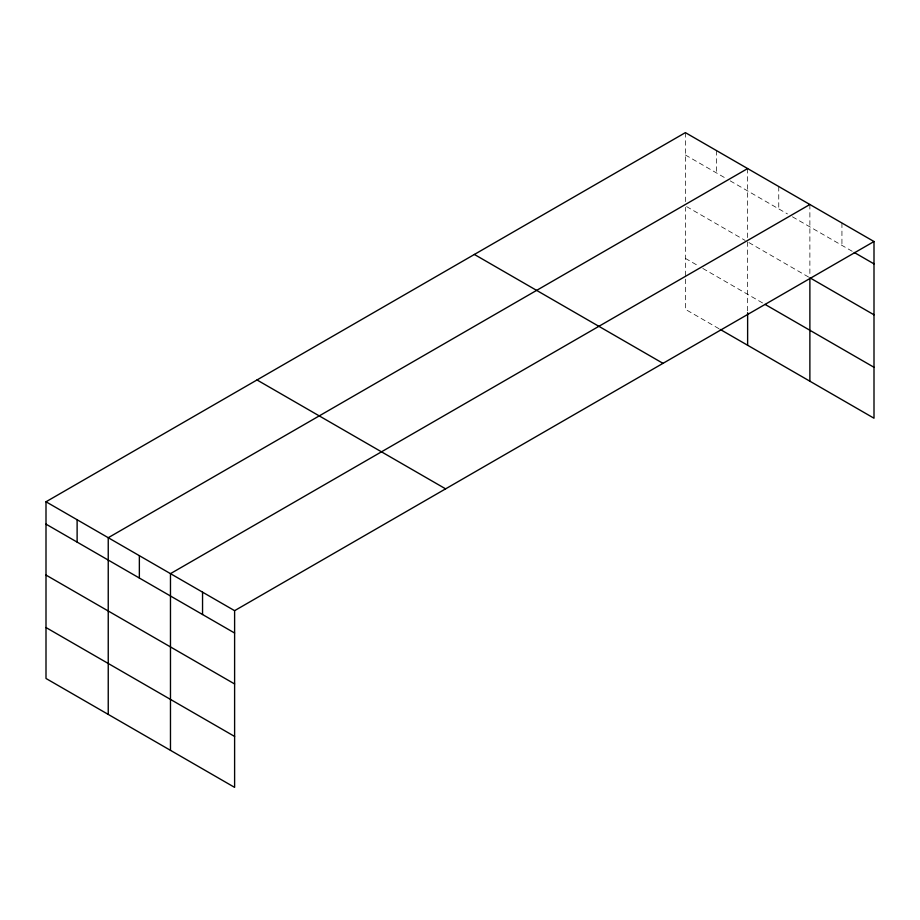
<?xml version="1.0" encoding="UTF-8"?>
<svg xmlns="http://www.w3.org/2000/svg" width="920" height="920" viewBox="0 0 920 920"><rect width="100%" height="100%" fill="white"/><g stroke="black" fill="none" stroke-linecap="round" stroke-linejoin="round"><path stroke-width="0.69" stroke-dasharray="4.6 3.45" d="M685.388 154.986L725.224 177.986M730.204 180.861L787.462 213.923M792.442 216.798L853.035 251.769M686.63 206.632L745.143 240.419M748.88 242.569L808.622 277.07M685.388 258.393L697.843 265.581M702.822 268.456L763.818 303.669M719.003 328.728L685.388 309.327L685.388 207.333M841.938 223.019L841.938 245.364M809.876 204.505L809.876 276.368M778.757 186.53L778.757 208.886M747.626 168.567L747.626 237.613M747.626 241.856L747.626 311.305M716.507 150.604L716.507 172.948M685.388 132.629L685.388 203.09"/><path stroke-width="1.38" d="M874 241.523L234.611 610.673L234.611 787.37L46 678.477L46 501.779L685.388 132.629L874 241.523L874 418.22L720.245 329.452M747.626 168.567L108.238 537.717L108.238 714.403M809.876 204.505L170.476 573.654L170.476 750.341M854.266 252.482L874 263.879M874 314.812L809.876 277.782L809.876 381.19M765.06 304.393L874 367.287M474.386 254.449L662.998 363.342M257.002 379.96L445.613 488.853M46 501.779L234.611 610.673M46 524.135L234.611 633.029M46 575.069L234.611 683.962M46 627.543L234.611 736.437M747.626 312.719L747.626 345.264M202.549 592.158L202.549 614.514M139.357 555.68L139.357 578.036M77.119 519.754L77.119 542.098"/></g></svg>
